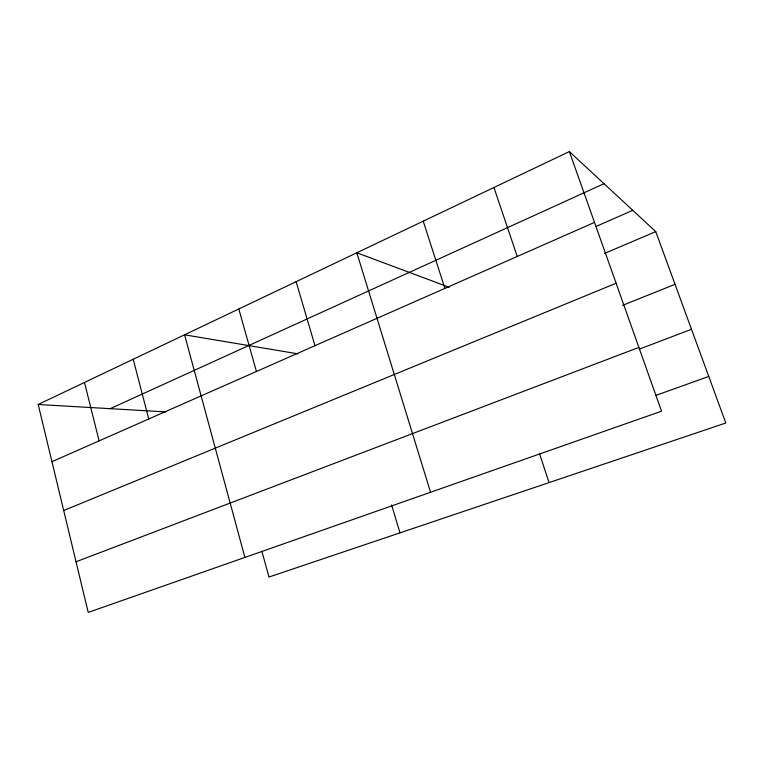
<?xml version="1.0" encoding="UTF-8"?>
<svg xmlns="http://www.w3.org/2000/svg" width="764" height="764" viewBox="0 0 764 764"><rect width="100%" height="100%" fill="white"/><g stroke="black" fill="none" stroke-linecap="round" stroke-linejoin="round"><path stroke-width="1.15" d="M569.361 151.587L661.529 411.194L88.213 612.413L38.2 404.49L569.361 151.587L655.741 231.616L725.8 422.998L268.966 577.04L261.899 551.312M110.188 408.673L603.999 183.685M51.952 461.676L594.497 222.4M595.93 226.507L632.764 210.329M604.276 253.543L655.741 231.616M63.708 510.524L616.099 283.234M622.526 305.38L675.032 284.323M76.028 561.769L638.885 347.4M639.306 349.138L691.496 329.303M655.607 395.494L708.753 376.442M38.2 404.49L165.807 411.901M297.979 353.847L184.573 334.804L244.9 557.424M449.213 287.302L356.826 252.779L430.562 492.255M493.936 187.495L517.257 256.465M539.441 453.424L549.068 482.59M423.227 221.159L444.906 288.372M391.607 504.937L399.983 532.861M296.117 281.687L314.978 345.681M238.788 308.981L256.446 371.495M133.203 359.252L148.751 418.987M84.479 382.458L99.1 440.885"/></g></svg>
